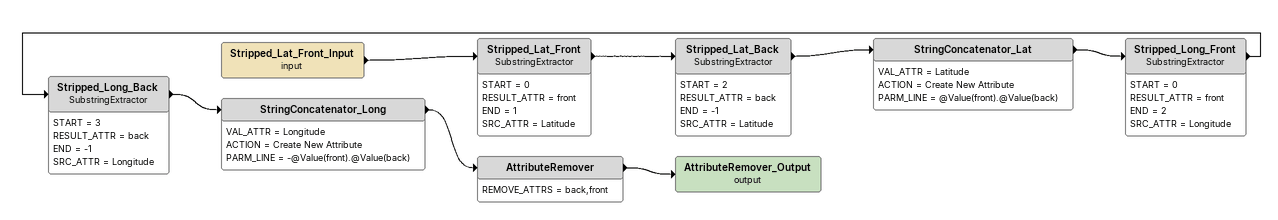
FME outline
Stripped_Lat_Front_Input (input)
    -> Stripped_Lat_Front
Stripped_Lat_Front: SubstringExtractor
    START = 0
    RESULT_ATTR = front
    END = 1
    SRC_ATTR = Latitude
    -> Stripped_Lat_Back
Stripped_Lat_Back: SubstringExtractor
    START = 2
    RESULT_ATTR = back
    END = -1
    SRC_ATTR = Latitude
    -> StringConcatenator_Lat
StringConcatenator_Lat
    VAL_ATTR = Latitude
    ACTION = Create New Attribute
    PARM_LINE = @Value(front).@Value(back)
    -> Stripped_Long_Front
Stripped_Long_Front: SubstringExtractor
    START = 0
    RESULT_ATTR = front
    END = 2
    SRC_ATTR = Longitude
    -> Stripped_Long_Back
Stripped_Long_Back: SubstringExtractor
    START = 3
    RESULT_ATTR = back
    END = -1
    SRC_ATTR = Longitude
    -> StringConcatenator_Long
StringConcatenator_Long
    VAL_ATTR = Longitude
    ACTION = Create New Attribute
    PARM_LINE = -@Value(front).@Value(back)
    -> AttributeRemover
AttributeRemover
    REMOVE_ATTRS = back,front
    -> AttributeRemover_Output (output)
AttributeRemover_Output (output)
